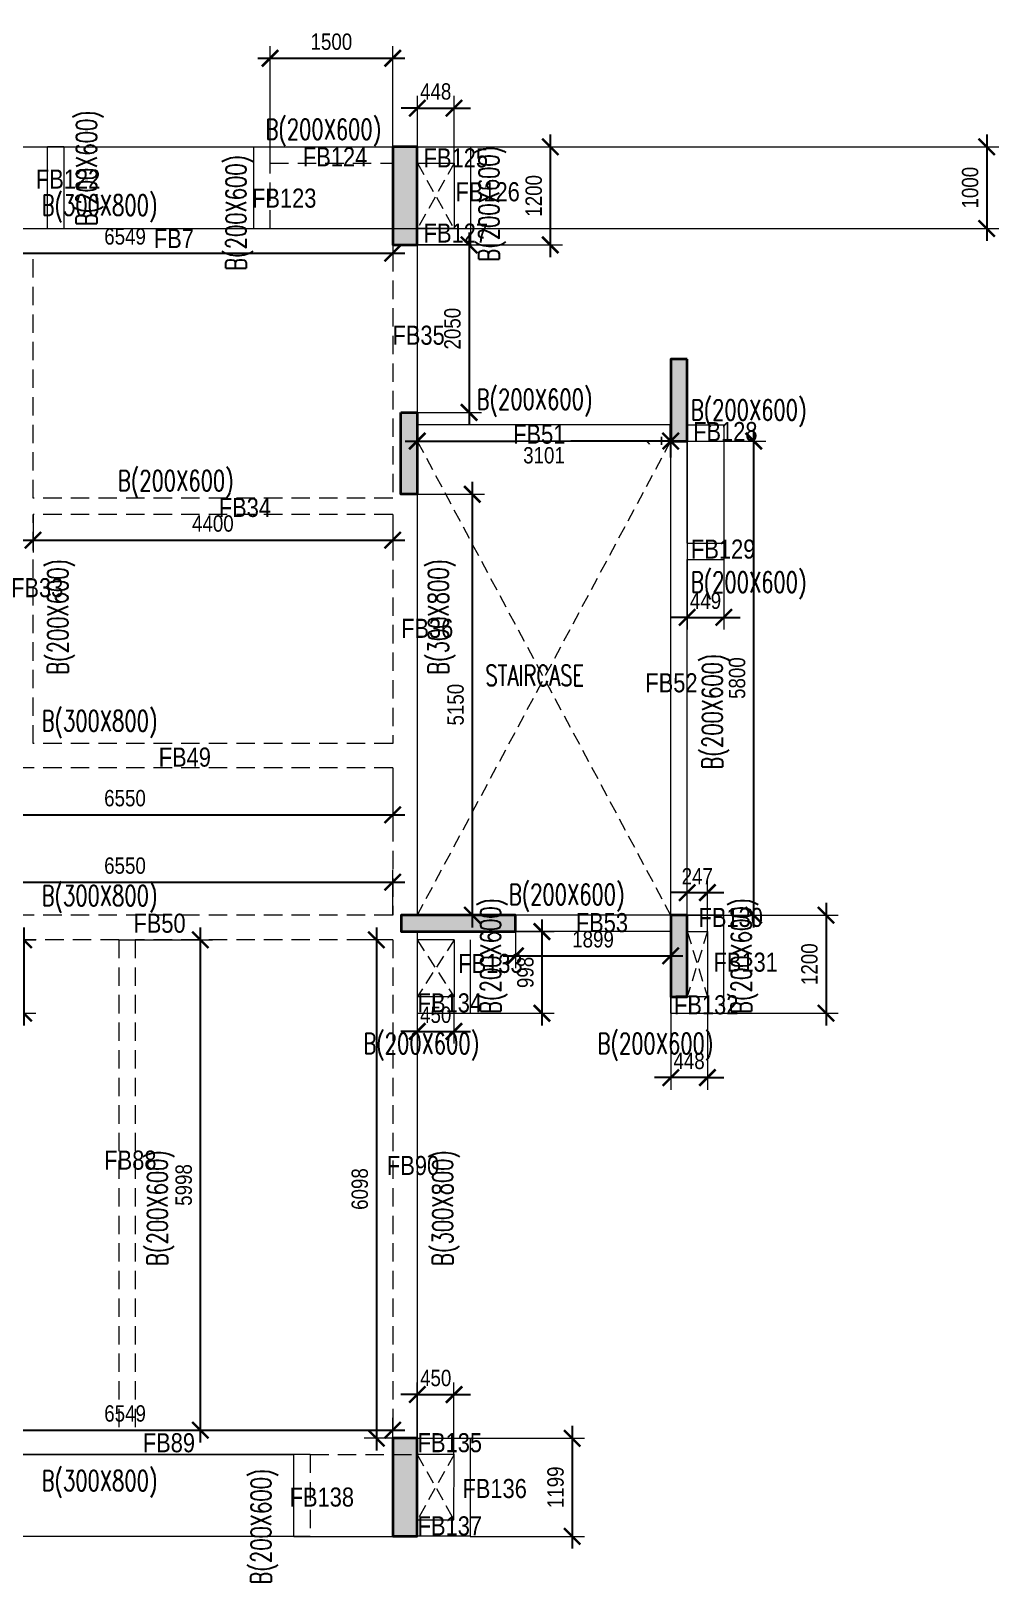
# Model space of a CAD drawing. Header units: millimetres. Extents: x -29 to 59187, y -34 to 22805.
# Drawn here: x 47345 to 59187, y 3830 to 22805 of the extents above; entities that cross this region are included whole.
import ezdxf

# ---------------------------------------------------------------- set-up
doc = ezdxf.new("R2010")
doc.units = ezdxf.units.MM
doc.linetypes.add('DASHED', pattern=[0.75, 0.5, -0.25])
doc.linetypes.add('HIDDEN', pattern=[9.525, 6.35, -3.175])
doc.layers.get('Defpoints').update_dxf_attribs({"color": 1})
for name, color, linetype, lineweight in [('S-BEAM-IDEN', 2, 'Continuous', 9), ('S-COL HATCH', 8, 'Continuous', 35), ('S-COLS', 6, 'Continuous', 35), ('S_FRAMES', 4, 'Continuous', 9), ('STR-CUTOUT', 1, 'Continuous', 13)]:
    doc.layers.add(name, color=color, linetype=linetype, lineweight=lineweight)
doc.styles.add('Dim.s & Anno.(Misc.)', font='ARIALN.TTF')
doc.styles.add('ROMANS', font='romans.shx', dxfattribs={"width": 0.75})
doc.dimstyles.new('A-GFC-100', dxfattribs={"dimscale": 100, "dimtxt": 2, "dimasz": 2, "dimexe": 1.5, "dimexo": 0, "dimgap": 1, "dimtad": 1, "dimdec": 0, "dimdsep": 46, "dimtxsty": 'Dim.s & Anno.(Misc.)', "dimblk": 'ARCHTICK', "dimcen": 0, "dimdle": 1.5, "dimclrd": 256, "dimclre": 8, "dimclrt": 6, "dimazin": 2, "dimtfac": 1, "dimtdec": 0, "dimtix": 1, "dimtmove": 2, "dimatfit": 3, "dimfxl": 1, "dimtolj": 1, "dimlwd": -1, "dimlwe": 9, "dimarcsym": 0})

# ---------------------------------------------------------------- blocks, each defined once
blk = doc.blocks.new('A$C3ea4a2f9')
at = {"layer": 'S-COL HATCH'}
h = blk.add_hatch(color=8, dxfattribs=at)
h.dxf.hatch_style = 1
h.paths.add_polyline_path([(47475, 17000), (47175, 17000), (47175, 15800), (47475, 15800)])
h = blk.add_hatch(color=8, dxfattribs=at)
h.dxf.hatch_style = 1
h.paths.add_polyline_path([(50777, 14400), (50577, 14400), (50577, 13400), (50777, 13400)])
h = blk.add_hatch(color=8, dxfattribs=at)
h.dxf.hatch_style = 1
h.paths.add_polyline_path([(47276, 12750), (47476, 12750), (47476, 13750), (47276, 13750)])
h = blk.add_hatch(color=8, dxfattribs=at)
h.dxf.hatch_style = 1
h.paths.add_polyline_path([(48677, 7400), (48677, 7600), (47277, 7600), (47277, 7400)])
h = blk.add_hatch(color=8, dxfattribs=at)
h.dxf.hatch_style = 1
h.paths.add_polyline_path([(50777, 7600), (50577, 7600), (50577, 6600), (50777, 6600)])
h = blk.add_hatch(color=8, dxfattribs=at)
h.dxf.hatch_style = 1
h.paths.add_polyline_path([(47475, 1200), (47175, 1200), (47175, 0), (47475, 0)])
at = {"layer": 'S-COLS'}
for points in [[(47475, 17000), (47175, 17000), (47175, 15800), (47475, 15800)], [(50777, 14400), (50577, 14400), (50577, 13400), (50777, 13400)], [(47276, 13750), (47476, 13750), (47476, 12750), (47276, 12750)], [(48677, 7400), (48677, 7600), (47277, 7600), (47277, 7400)], [(50777, 7600), (50577, 7600), (50577, 6600), (50777, 6600)], [(47475, 1200), (47175, 1200), (47175, 0), (47475, 0)]]:
    blk.add_lwpolyline(points, close=True, dxfattribs=at)
blk = doc.blocks.new('COLUMNS FROM LGF')
blk.add_blockref('A$C3ea4a2f9', (715961, -21291))
blk = doc.blocks.new('_ArchTick')
at = {"color": 0, "linetype": 'ByBlock', "const_width": 0.15}
blk.add_lwpolyline([(-0.5, -0.5), (0.5, 0.5)], dxfattribs=at)
blk = doc.blocks.new('*D192')
at = {"color": 8, "lineweight": 9, "transparency": 16777216}
for p, q in [((45221, 20388), (45221, 19938)), ((51770, 20388), (51770, 19938))]:
    blk.add_line(p, q, dxfattribs=at)
at = {"transparency": 16777216}
blk.add_line((45071, 20088), (51920, 20088), dxfattribs=at)
at = {"layer": 'Defpoints', "color": 0, "transparency": 16777216}
for p in [(45221, 20388), (51770, 20388), (51770, 20088)]:
    blk.add_point(p, dxfattribs=at)
at = {"transparency": 16777216, "xscale": 200, "yscale": 200, "zscale": 200, "rotation": 180}
blk.add_blockref('_ArchTick', (45221, 20088), dxfattribs=at)
at = {"transparency": 16777216, "xscale": 200, "yscale": 200, "zscale": 200}
blk.add_blockref('_ArchTick', (51770, 20088), dxfattribs=at)
at = {"color": 6, "transparency": 16777216, "insert": (48496, 20290), "char_height": 200, "attachment_point": 5, "style": 'Dim.s & Anno.(Misc.)'}
blk.add_mtext('\\A1;6549', dxfattribs=at)
blk = doc.blocks.new('*D162')
at = {"color": 8, "lineweight": 9, "transparency": 16777216}
for p, q in [((45220, 13788), (45220, 13066)), ((51770, 13788), (51770, 13066))]:
    blk.add_line(p, q, dxfattribs=at)
at = {"transparency": 16777216}
blk.add_line((45070, 13216), (51920, 13216), dxfattribs=at)
at = {"layer": 'Defpoints', "color": 0, "transparency": 16777216}
for p in [(45220, 13788), (51770, 13788), (51770, 13216)]:
    blk.add_point(p, dxfattribs=at)
at = {"transparency": 16777216, "xscale": 200, "yscale": 200, "zscale": 200, "rotation": 180}
blk.add_blockref('_ArchTick', (45220, 13216), dxfattribs=at)
at = {"transparency": 16777216, "xscale": 200, "yscale": 200, "zscale": 200}
blk.add_blockref('_ArchTick', (51770, 13216), dxfattribs=at)
at = {"color": 6, "transparency": 16777216, "insert": (48495, 13418), "char_height": 200, "attachment_point": 5, "style": 'Dim.s & Anno.(Misc.)'}
blk.add_mtext('\\A1;6550', dxfattribs=at)
blk = doc.blocks.new('*D168')
at = {"color": 8, "lineweight": 9, "transparency": 16777216}
for p, q in [((47370, 16888), (47370, 16426)), ((51770, 16888), (51770, 16426))]:
    blk.add_line(p, q, dxfattribs=at)
at = {"transparency": 16777216}
blk.add_line((47220, 16576), (51920, 16576), dxfattribs=at)
at = {"layer": 'Defpoints', "color": 0, "transparency": 16777216}
for p in [(47370, 16888), (51770, 16888), (51770, 16576)]:
    blk.add_point(p, dxfattribs=at)
at = {"transparency": 16777216, "xscale": 200, "yscale": 200, "zscale": 200, "rotation": 180}
blk.add_blockref('_ArchTick', (47370, 16576), dxfattribs=at)
at = {"transparency": 16777216, "xscale": 200, "yscale": 200, "zscale": 200}
blk.add_blockref('_ArchTick', (51770, 16576), dxfattribs=at)
at = {"color": 6, "transparency": 16777216, "insert": (49570, 16778), "char_height": 200, "attachment_point": 5, "style": 'Dim.s & Anno.(Misc.)'}
blk.add_mtext('\\A1;4400', dxfattribs=at)
blk = doc.blocks.new('*D169')
at = {"transparency": 16777216}
for p, q in [((55170, 17788), (55170, 17988)), ((55170, 17787), (55170, 17788)), ((55170, 17787), (55170, 17587))]:
    blk.add_line(p, q, dxfattribs=at)
at = {"color": 8, "lineweight": 9, "transparency": 16777216}
for p, q in [((52071, 17787), (55320, 17787)), ((55170, 17788), (55320, 17788))]:
    blk.add_line(p, q, dxfattribs=at)
at = {"layer": 'Defpoints', "color": 0, "transparency": 16777216}
for p in [(52071, 17787), (55170, 17788), (55170, 17788)]:
    blk.add_point(p, dxfattribs=at)
at = {"transparency": 16777216, "xscale": 200, "yscale": 200, "zscale": 200}
for p, rotation in [((55170, 17788), 270), ((55170, 17787), 90)]:
    blk.add_blockref('_ArchTick', p, dxfattribs=dict(at, rotation=rotation))
at = {"color": 6, "transparency": 16777216, "insert": (54970, 17788), "char_height": 200, "attachment_point": 5, "rotation": 90, "style": 'Dim.s & Anno.(Misc.)'}
blk.add_mtext('\\A1;1', dxfattribs=at)
blk = doc.blocks.new('*D142')
at = {"color": 8, "lineweight": 9, "transparency": 16777216}
for p, q in [((52071, 17787), (52071, 17938)), ((55172, 17787), (55172, 17938))]:
    blk.add_line(p, q, dxfattribs=at)
at = {"transparency": 16777216}
for p, q in [((51921, 17788), (53292, 17788)), ((55322, 17788), (53950, 17788))]:
    blk.add_line(p, q, dxfattribs=at)
at = {"layer": 'Defpoints', "color": 0, "transparency": 16777216}
for p in [(52071, 17787), (55172, 17788), (55172, 17787)]:
    blk.add_point(p, dxfattribs=at)
at = {"transparency": 16777216, "xscale": 200, "yscale": 200, "zscale": 200, "rotation": 180}
blk.add_blockref('_ArchTick', (52071, 17788), dxfattribs=at)
at = {"transparency": 16777216, "xscale": 200, "yscale": 200, "zscale": 200}
blk.add_blockref('_ArchTick', (55172, 17788), dxfattribs=at)
at = {"color": 6, "transparency": 16777216, "insert": (53621, 17613), "char_height": 200, "attachment_point": 5, "style": 'Dim.s & Anno.(Misc.)'}
blk.add_mtext('\\A1;3101', dxfattribs=at)
blk = doc.blocks.new('*D170')
at = {"transparency": 16777216}
blk.add_line((56186, 17938), (56186, 11838), dxfattribs=at)
at = {"color": 8, "lineweight": 9, "transparency": 16777216}
for p, q in [((55372, 17788), (56336, 17788)), ((55370, 11988), (56336, 11988))]:
    blk.add_line(p, q, dxfattribs=at)
at = {"layer": 'Defpoints', "color": 0, "transparency": 16777216}
for p in [(55372, 17788), (55370, 11988), (56186, 11988)]:
    blk.add_point(p, dxfattribs=at)
at = {"transparency": 16777216, "xscale": 200, "yscale": 200, "zscale": 200}
for p, rotation in [((56186, 17788), 90), ((56186, 11988), 270)]:
    blk.add_blockref('_ArchTick', p, dxfattribs=dict(at, rotation=rotation))
at = {"color": 6, "transparency": 16777216, "insert": (55984, 14888), "char_height": 200, "attachment_point": 5, "rotation": 90, "style": 'Dim.s & Anno.(Misc.)'}
blk.add_mtext('\\A1;5800', dxfattribs=at)
blk = doc.blocks.new('*D171')
at = {"color": 8, "lineweight": 9, "transparency": 16777216}
for p, q in [((53272, 11986), (53272, 11339)), ((55170, 11986), (55170, 11339))]:
    blk.add_line(p, q, dxfattribs=at)
at = {"transparency": 16777216}
blk.add_line((53122, 11489), (55320, 11489), dxfattribs=at)
at = {"layer": 'Defpoints', "color": 0, "transparency": 16777216}
for p in [(53272, 11986), (55170, 11986), (55170, 11489)]:
    blk.add_point(p, dxfattribs=at)
at = {"transparency": 16777216, "xscale": 200, "yscale": 200, "zscale": 200, "rotation": 180}
blk.add_blockref('_ArchTick', (53272, 11489), dxfattribs=at)
at = {"transparency": 16777216, "xscale": 200, "yscale": 200, "zscale": 200}
blk.add_blockref('_ArchTick', (55170, 11489), dxfattribs=at)
at = {"color": 6, "transparency": 16777216, "insert": (54221, 11691), "char_height": 200, "attachment_point": 5, "style": 'Dim.s & Anno.(Misc.)'}
blk.add_mtext('\\A1;1899', dxfattribs=at)
blk = doc.blocks.new('*D178')
at = {"transparency": 16777216}
blk.add_line((52705, 20338), (52705, 17988), dxfattribs=at)
at = {"color": 8, "lineweight": 9, "transparency": 16777216}
for p, q in [((52070, 20188), (52855, 20188)), ((52071, 18138), (52855, 18138))]:
    blk.add_line(p, q, dxfattribs=at)
at = {"layer": 'Defpoints', "color": 0, "transparency": 16777216}
for p in [(52070, 20188), (52071, 18138), (52705, 18138)]:
    blk.add_point(p, dxfattribs=at)
at = {"transparency": 16777216, "xscale": 200, "yscale": 200, "zscale": 200}
for p, rotation in [((52705, 20188), 90), ((52705, 18138), 270)]:
    blk.add_blockref('_ArchTick', p, dxfattribs=dict(at, rotation=rotation))
at = {"color": 6, "transparency": 16777216, "insert": (52502, 19163), "char_height": 200, "attachment_point": 5, "rotation": 90, "style": 'Dim.s & Anno.(Misc.)'}
blk.add_mtext('\\A1;2050', dxfattribs=at)
blk = doc.blocks.new('*D179')
at = {"transparency": 16777216}
blk.add_line((52743, 17288), (52743, 11838), dxfattribs=at)
at = {"color": 8, "lineweight": 9, "transparency": 16777216}
for p, q in [((52071, 17138), (52893, 17138)), ((52070, 11988), (52893, 11988))]:
    blk.add_line(p, q, dxfattribs=at)
at = {"layer": 'Defpoints', "color": 0, "transparency": 16777216}
for p in [(52071, 17138), (52070, 11988), (52743, 11988)]:
    blk.add_point(p, dxfattribs=at)
at = {"transparency": 16777216, "xscale": 200, "yscale": 200, "zscale": 200}
for p, rotation in [((52743, 17138), 90), ((52743, 11988), 270)]:
    blk.add_blockref('_ArchTick', p, dxfattribs=dict(at, rotation=rotation))
at = {"color": 6, "transparency": 16777216, "insert": (52540, 14563), "char_height": 200, "attachment_point": 5, "rotation": 90, "style": 'Dim.s & Anno.(Misc.)'}
blk.add_mtext('\\A1;5150', dxfattribs=at)
blk = doc.blocks.new('*D146')
at = {"color": 8, "lineweight": 9, "transparency": 16777216}
for p, q in [((45220, 11986), (45220, 12541)), ((51770, 11986), (51770, 12541))]:
    blk.add_line(p, q, dxfattribs=at)
at = {"transparency": 16777216}
blk.add_line((45070, 12391), (51920, 12391), dxfattribs=at)
at = {"layer": 'Defpoints', "color": 0, "transparency": 16777216}
for p in [(51770, 12391), (45220, 11986), (51770, 11986)]:
    blk.add_point(p, dxfattribs=at)
at = {"transparency": 16777216, "xscale": 200, "yscale": 200, "zscale": 200, "rotation": 180}
blk.add_blockref('_ArchTick', (45220, 12391), dxfattribs=at)
at = {"transparency": 16777216, "xscale": 200, "yscale": 200, "zscale": 200}
blk.add_blockref('_ArchTick', (51770, 12391), dxfattribs=at)
at = {"color": 6, "transparency": 16777216, "insert": (48495, 12593), "char_height": 200, "attachment_point": 5, "style": 'Dim.s & Anno.(Misc.)'}
blk.add_mtext('\\A1;6550', dxfattribs=at)
blk = doc.blocks.new('*D265')
at = {"color": 8, "lineweight": 9, "transparency": 16777216}
for p, q in [((45221, 5388), (45221, 5838)), ((51770, 5388), (51770, 5838))]:
    blk.add_line(p, q, dxfattribs=at)
at = {"transparency": 16777216}
blk.add_line((45071, 5688), (51920, 5688), dxfattribs=at)
at = {"layer": 'Defpoints', "color": 0, "transparency": 16777216}
for p in [(51770, 5688), (45221, 5388), (51770, 5388)]:
    blk.add_point(p, dxfattribs=at)
at = {"transparency": 16777216, "xscale": 200, "yscale": 200, "zscale": 200, "rotation": 180}
blk.add_blockref('_ArchTick', (45221, 5688), dxfattribs=at)
at = {"transparency": 16777216, "xscale": 200, "yscale": 200, "zscale": 200}
blk.add_blockref('_ArchTick', (51770, 5688), dxfattribs=at)
at = {"color": 6, "transparency": 16777216, "insert": (48496, 5890), "char_height": 200, "attachment_point": 5, "style": 'Dim.s & Anno.(Misc.)'}
blk.add_mtext('\\A1;6549', dxfattribs=at)
blk = doc.blocks.new('*D270')
at = {"transparency": 16777216}
blk.add_line((47256, 11836), (47256, 10638), dxfattribs=at)
at = {"color": 8, "lineweight": 9, "transparency": 16777216}
for p, q in [((46421, 11686), (47406, 11686)), ((46421, 10788), (47406, 10788))]:
    blk.add_line(p, q, dxfattribs=at)
at = {"layer": 'Defpoints', "color": 0, "transparency": 16777216}
for p in [(46421, 11686), (46421, 10788), (47256, 10788)]:
    blk.add_point(p, dxfattribs=at)
at = {"transparency": 16777216, "xscale": 200, "yscale": 200, "zscale": 200}
for p, rotation in [((47256, 11686), 90), ((47256, 10788), 270)]:
    blk.add_blockref('_ArchTick', p, dxfattribs=dict(at, rotation=rotation))
at = {"color": 6, "transparency": 16777216, "insert": (47054, 11237), "char_height": 200, "attachment_point": 5, "rotation": 90, "style": 'Dim.s & Anno.(Misc.)'}
blk.add_mtext('\\A1;898', dxfattribs=at)
blk = doc.blocks.new('*D271')
at = {"transparency": 16777216}
blk.add_line((49416, 11836), (49416, 5538), dxfattribs=at)
at = {"color": 8, "lineweight": 9, "transparency": 16777216}
for p, q in [((48420, 11686), (49566, 11686)), ((48420, 5688), (49566, 5688))]:
    blk.add_line(p, q, dxfattribs=at)
at = {"layer": 'Defpoints', "color": 0, "transparency": 16777216}
for p in [(48420, 11686), (48420, 5688), (49416, 5688)]:
    blk.add_point(p, dxfattribs=at)
at = {"transparency": 16777216, "xscale": 200, "yscale": 200, "zscale": 200}
for p, rotation in [((49416, 11686), 90), ((49416, 5688), 270)]:
    blk.add_blockref('_ArchTick', p, dxfattribs=dict(at, rotation=rotation))
at = {"color": 6, "transparency": 16777216, "insert": (49214, 8687), "char_height": 200, "attachment_point": 5, "rotation": 90, "style": 'Dim.s & Anno.(Misc.)'}
blk.add_mtext('\\A1;5998', dxfattribs=at)
blk = doc.blocks.new('*D272')
at = {"transparency": 16777216}
blk.add_line((51570, 11836), (51570, 5438), dxfattribs=at)
at = {"color": 8, "lineweight": 9, "transparency": 16777216}
for p, q in [((51770, 11686), (51420, 11686)), ((51770, 5588), (51420, 5588))]:
    blk.add_line(p, q, dxfattribs=at)
at = {"layer": 'Defpoints', "color": 0, "transparency": 16777216}
for p in [(51770, 11686), (51570, 5588), (51770, 5588)]:
    blk.add_point(p, dxfattribs=at)
at = {"transparency": 16777216, "xscale": 200, "yscale": 200, "zscale": 200}
for p, rotation in [((51570, 11686), 90), ((51570, 5588), 270)]:
    blk.add_blockref('_ArchTick', p, dxfattribs=dict(at, rotation=rotation))
at = {"color": 6, "transparency": 16777216, "insert": (51368, 8637), "char_height": 200, "attachment_point": 5, "rotation": 90, "style": 'Dim.s & Anno.(Misc.)'}
blk.add_mtext('\\A1;6098', dxfattribs=at)
blk = doc.blocks.new('*D276')
at = {"transparency": 16777216}
blk.add_line((59037, 21538), (59037, 20238), dxfattribs=at)
at = {"color": 8, "lineweight": 9, "transparency": 16777216}
for p, q in [((6595, 21388), (59187, 21388)), ((6596, 20388), (59187, 20388))]:
    blk.add_line(p, q, dxfattribs=at)
at = {"layer": 'Defpoints', "color": 0, "transparency": 16777216}
for p in [(6595, 21388), (6596, 20388), (59037, 20388)]:
    blk.add_point(p, dxfattribs=at)
at = {"transparency": 16777216, "xscale": 200, "yscale": 200, "zscale": 200}
for p, rotation in [((59037, 21388), 90), ((59037, 20388), 270)]:
    blk.add_blockref('_ArchTick', p, dxfattribs=dict(at, rotation=rotation))
at = {"color": 6, "transparency": 16777216, "insert": (58835, 20888), "char_height": 200, "attachment_point": 5, "rotation": 90, "style": 'Dim.s & Anno.(Misc.)'}
blk.add_mtext('\\A1;1000', dxfattribs=at)
blk = doc.blocks.new('*D208')
at = {"color": 8, "lineweight": 9, "transparency": 16777216}
for p, q in [((50270, 21189), (50270, 22621)), ((51770, 21189), (51770, 22621))]:
    blk.add_line(p, q, dxfattribs=at)
at = {"transparency": 16777216}
blk.add_line((50120, 22471), (51920, 22471), dxfattribs=at)
at = {"layer": 'Defpoints', "color": 0, "transparency": 16777216}
for p in [(51770, 22471), (50270, 21189), (51770, 21189)]:
    blk.add_point(p, dxfattribs=at)
at = {"transparency": 16777216, "xscale": 200, "yscale": 200, "zscale": 200, "rotation": 180}
blk.add_blockref('_ArchTick', (50270, 22471), dxfattribs=at)
at = {"transparency": 16777216, "xscale": 200, "yscale": 200, "zscale": 200}
blk.add_blockref('_ArchTick', (51770, 22471), dxfattribs=at)
at = {"color": 6, "transparency": 16777216, "insert": (51020, 22673), "char_height": 200, "attachment_point": 5, "style": 'Dim.s & Anno.(Misc.)'}
blk.add_mtext('\\A1;1500', dxfattribs=at)
blk = doc.blocks.new('*D209')
at = {"color": 8, "lineweight": 9, "transparency": 16777216}
for p, q in [((52072, 21188), (52072, 22011)), ((52521, 21188), (52521, 22011))]:
    blk.add_line(p, q, dxfattribs=at)
at = {"transparency": 16777216}
for p, q in [((52072, 21861), (51872, 21861)), ((52072, 21861), (52521, 21861)), ((52521, 21861), (52721, 21861))]:
    blk.add_line(p, q, dxfattribs=at)
at = {"layer": 'Defpoints', "color": 0, "transparency": 16777216}
for p in [(52521, 21861), (52072, 21188), (52521, 21188)]:
    blk.add_point(p, dxfattribs=at)
at = {"transparency": 16777216, "xscale": 200, "yscale": 200, "zscale": 200}
blk.add_blockref('_ArchTick', (52072, 21861), dxfattribs=at)
at = {"transparency": 16777216, "xscale": 200, "yscale": 200, "zscale": 200, "rotation": 180}
blk.add_blockref('_ArchTick', (52521, 21861), dxfattribs=at)
at = {"color": 6, "transparency": 16777216, "insert": (52296, 22064), "char_height": 200, "attachment_point": 5, "style": 'Dim.s & Anno.(Misc.)'}
blk.add_mtext('\\A1;448', dxfattribs=at)
blk = doc.blocks.new('*D210')
at = {"transparency": 16777216}
blk.add_line((53698, 21538), (53698, 20038), dxfattribs=at)
at = {"color": 8, "lineweight": 9, "transparency": 16777216}
for p, q in [((52721, 21388), (53848, 21388)), ((52721, 20188), (53848, 20188))]:
    blk.add_line(p, q, dxfattribs=at)
at = {"layer": 'Defpoints', "color": 0, "transparency": 16777216}
for p in [(52721, 21388), (52721, 20188), (53698, 20188)]:
    blk.add_point(p, dxfattribs=at)
at = {"transparency": 16777216, "xscale": 200, "yscale": 200, "zscale": 200}
for p, rotation in [((53698, 21388), 90), ((53698, 20188), 270)]:
    blk.add_blockref('_ArchTick', p, dxfattribs=dict(at, rotation=rotation))
at = {"color": 6, "transparency": 16777216, "insert": (53496, 20788), "char_height": 200, "attachment_point": 5, "rotation": 90, "style": 'Dim.s & Anno.(Misc.)'}
blk.add_mtext('\\A1;1200', dxfattribs=at)
blk = doc.blocks.new('*D211')
at = {"color": 8, "lineweight": 9, "transparency": 16777216}
for p, q in [((55372, 17788), (55372, 15481)), ((55821, 17788), (55821, 15481))]:
    blk.add_line(p, q, dxfattribs=at)
at = {"transparency": 16777216}
for p, q in [((55372, 15631), (55172, 15631)), ((55372, 15631), (55821, 15631)), ((55821, 15631), (56021, 15631))]:
    blk.add_line(p, q, dxfattribs=at)
at = {"layer": 'Defpoints', "color": 0, "transparency": 16777216}
for p in [(55372, 17788), (55821, 17788), (55821, 15631)]:
    blk.add_point(p, dxfattribs=at)
at = {"transparency": 16777216, "xscale": 200, "yscale": 200, "zscale": 200}
blk.add_blockref('_ArchTick', (55372, 15631), dxfattribs=at)
at = {"transparency": 16777216, "xscale": 200, "yscale": 200, "zscale": 200, "rotation": 180}
blk.add_blockref('_ArchTick', (55821, 15631), dxfattribs=at)
at = {"color": 6, "transparency": 16777216, "insert": (55597, 15833), "char_height": 200, "attachment_point": 5, "style": 'Dim.s & Anno.(Misc.)'}
blk.add_mtext('\\A1;449', dxfattribs=at)
blk = doc.blocks.new('*D212')
at = {"color": 8, "lineweight": 9, "transparency": 16777216}
for p, q in [((55373, 11788), (55373, 12413)), ((55620, 11788), (55620, 12413))]:
    blk.add_line(p, q, dxfattribs=at)
at = {"transparency": 16777216}
for p, q in [((55373, 12263), (55173, 12263)), ((55373, 12263), (55620, 12263)), ((55620, 12263), (55820, 12263))]:
    blk.add_line(p, q, dxfattribs=at)
at = {"layer": 'Defpoints', "color": 0, "transparency": 16777216}
for p in [(55620, 12263), (55373, 11788), (55620, 11788)]:
    blk.add_point(p, dxfattribs=at)
at = {"transparency": 16777216, "xscale": 200, "yscale": 200, "zscale": 200}
blk.add_blockref('_ArchTick', (55373, 12263), dxfattribs=at)
at = {"transparency": 16777216, "xscale": 200, "yscale": 200, "zscale": 200, "rotation": 180}
blk.add_blockref('_ArchTick', (55620, 12263), dxfattribs=at)
at = {"color": 6, "transparency": 16777216, "insert": (55496, 12463), "char_height": 200, "attachment_point": 5, "style": 'Dim.s & Anno.(Misc.)'}
blk.add_mtext('\\A1;247', dxfattribs=at)
blk = doc.blocks.new('*D213')
at = {"color": 8, "lineweight": 9, "transparency": 16777216}
for p, q in [((55172, 10988), (55172, 9850)), ((55620, 10988), (55620, 9850))]:
    blk.add_line(p, q, dxfattribs=at)
at = {"transparency": 16777216}
for p, q in [((55172, 10000), (54972, 10000)), ((55620, 10000), (55172, 10000)), ((55620, 10000), (55820, 10000))]:
    blk.add_line(p, q, dxfattribs=at)
at = {"layer": 'Defpoints', "color": 0, "transparency": 16777216}
for p in [(55172, 10988), (55620, 10988), (55172, 10000)]:
    blk.add_point(p, dxfattribs=at)
at = {"transparency": 16777216, "xscale": 200, "yscale": 200, "zscale": 200}
blk.add_blockref('_ArchTick', (55172, 10000), dxfattribs=at)
at = {"transparency": 16777216, "xscale": 200, "yscale": 200, "zscale": 200, "rotation": 180}
blk.add_blockref('_ArchTick', (55620, 10000), dxfattribs=at)
at = {"color": 6, "transparency": 16777216, "insert": (55396, 10203), "char_height": 200, "attachment_point": 5, "style": 'Dim.s & Anno.(Misc.)'}
blk.add_mtext('\\A1;448', dxfattribs=at)
blk = doc.blocks.new('*D214')
at = {"color": 8, "lineweight": 9, "transparency": 16777216}
for p, q in [((55820, 11988), (57221, 11988)), ((55820, 10788), (57221, 10788))]:
    blk.add_line(p, q, dxfattribs=at)
at = {"transparency": 16777216}
blk.add_line((57071, 12138), (57071, 10638), dxfattribs=at)
at = {"layer": 'Defpoints', "color": 0, "transparency": 16777216}
for p in [(55820, 11988), (55820, 10788), (57071, 10788)]:
    blk.add_point(p, dxfattribs=at)
at = {"transparency": 16777216, "xscale": 200, "yscale": 200, "zscale": 200}
for p, rotation in [((57071, 11988), 90), ((57071, 10788), 270)]:
    blk.add_blockref('_ArchTick', p, dxfattribs=dict(at, rotation=rotation))
at = {"color": 6, "transparency": 16777216, "insert": (56869, 11388), "char_height": 200, "attachment_point": 5, "rotation": 90, "style": 'Dim.s & Anno.(Misc.)'}
blk.add_mtext('\\A1;1200', dxfattribs=at)
blk = doc.blocks.new('*D215')
at = {"color": 8, "lineweight": 9, "transparency": 16777216}
for p, q in [((52721, 11786), (53746, 11786)), ((52721, 10788), (53746, 10788))]:
    blk.add_line(p, q, dxfattribs=at)
at = {"transparency": 16777216}
blk.add_line((53596, 11936), (53596, 10638), dxfattribs=at)
at = {"layer": 'Defpoints', "color": 0, "transparency": 16777216}
for p in [(52721, 11786), (52721, 10788), (53596, 10788)]:
    blk.add_point(p, dxfattribs=at)
at = {"transparency": 16777216, "xscale": 200, "yscale": 200, "zscale": 200}
for p, rotation in [((53596, 11786), 90), ((53596, 10788), 270)]:
    blk.add_blockref('_ArchTick', p, dxfattribs=dict(at, rotation=rotation))
at = {"color": 6, "transparency": 16777216, "insert": (53394, 11287), "char_height": 200, "attachment_point": 5, "rotation": 90, "style": 'Dim.s & Anno.(Misc.)'}
blk.add_mtext('\\A1;998', dxfattribs=at)
blk = doc.blocks.new('*D216')
at = {"color": 8, "lineweight": 9, "transparency": 16777216}
for p, q in [((52071, 10988), (52071, 10416)), ((52520, 10988), (52520, 10416))]:
    blk.add_line(p, q, dxfattribs=at)
at = {"transparency": 16777216}
for p, q in [((52071, 10566), (51871, 10566)), ((52071, 10566), (52520, 10566)), ((52520, 10566), (52720, 10566))]:
    blk.add_line(p, q, dxfattribs=at)
at = {"layer": 'Defpoints', "color": 0, "transparency": 16777216}
for p in [(52071, 10988), (52520, 10988), (52520, 10566)]:
    blk.add_point(p, dxfattribs=at)
at = {"transparency": 16777216, "xscale": 200, "yscale": 200, "zscale": 200}
blk.add_blockref('_ArchTick', (52071, 10566), dxfattribs=at)
at = {"transparency": 16777216, "xscale": 200, "yscale": 200, "zscale": 200, "rotation": 180}
blk.add_blockref('_ArchTick', (52520, 10566), dxfattribs=at)
at = {"color": 6, "transparency": 16777216, "insert": (52296, 10768), "char_height": 200, "attachment_point": 5, "style": 'Dim.s & Anno.(Misc.)'}
blk.add_mtext('\\A1;450', dxfattribs=at)
blk = doc.blocks.new('*D217')
at = {"color": 8, "lineweight": 9, "transparency": 16777216}
for p, q in [((52071, 5388), (52071, 6272)), ((52520, 5388), (52520, 6272))]:
    blk.add_line(p, q, dxfattribs=at)
at = {"transparency": 16777216}
for p, q in [((52071, 6122), (51871, 6122)), ((52071, 6122), (52520, 6122)), ((52520, 6122), (52720, 6122))]:
    blk.add_line(p, q, dxfattribs=at)
at = {"layer": 'Defpoints', "color": 0, "transparency": 16777216}
for p in [(52520, 6122), (52071, 5388), (52520, 5388)]:
    blk.add_point(p, dxfattribs=at)
at = {"transparency": 16777216, "xscale": 200, "yscale": 200, "zscale": 200}
blk.add_blockref('_ArchTick', (52071, 6122), dxfattribs=at)
at = {"transparency": 16777216, "xscale": 200, "yscale": 200, "zscale": 200, "rotation": 180}
blk.add_blockref('_ArchTick', (52520, 6122), dxfattribs=at)
at = {"color": 6, "transparency": 16777216, "insert": (52296, 6324), "char_height": 200, "attachment_point": 5, "style": 'Dim.s & Anno.(Misc.)'}
blk.add_mtext('\\A1;450', dxfattribs=at)
blk = doc.blocks.new('*D218')
at = {"transparency": 16777216}
blk.add_line((53965, 5738), (53965, 4238), dxfattribs=at)
at = {"color": 8, "lineweight": 9, "transparency": 16777216}
for p, q in [((52720, 5588), (54115, 5588)), ((52719, 4388), (54115, 4388))]:
    blk.add_line(p, q, dxfattribs=at)
at = {"layer": 'Defpoints', "color": 0, "transparency": 16777216}
for p in [(52720, 5588), (52719, 4388), (53965, 4388)]:
    blk.add_point(p, dxfattribs=at)
at = {"transparency": 16777216, "xscale": 200, "yscale": 200, "zscale": 200}
for p, rotation in [((53965, 5588), 90), ((53965, 4388), 270)]:
    blk.add_blockref('_ArchTick', p, dxfattribs=dict(at, rotation=rotation))
at = {"color": 6, "transparency": 16777216, "insert": (53763, 4988), "char_height": 200, "attachment_point": 5, "rotation": 90, "style": 'Dim.s & Anno.(Misc.)'}
blk.add_mtext('\\A1;1199', dxfattribs=at)
blk = doc.blocks.new('*D219')
at = {"transparency": 16777216}
blk.add_line((28521, 5538), (28521, 4238), dxfattribs=at)
at = {"color": 8, "lineweight": 9, "transparency": 16777216}
for p, q in [((50762, 5388), (28371, 5388)), ((50562, 4388), (28371, 4388))]:
    blk.add_line(p, q, dxfattribs=at)
at = {"layer": 'Defpoints', "color": 0, "transparency": 16777216}
for p in [(50762, 5388), (28521, 4388), (50562, 4388)]:
    blk.add_point(p, dxfattribs=at)
at = {"transparency": 16777216, "xscale": 200, "yscale": 200, "zscale": 200}
for p, rotation in [((28521, 5388), 90), ((28521, 4388), 270)]:
    blk.add_blockref('_ArchTick', p, dxfattribs=dict(at, rotation=rotation))
at = {"color": 6, "transparency": 16777216, "insert": (28319, 4888), "char_height": 200, "attachment_point": 5, "rotation": 90, "style": 'Dim.s & Anno.(Misc.)'}
blk.add_mtext('\\A1;1000', dxfattribs=at)

msp = doc.modelspace()

# ---------------------------------------------------------------- linework, layer by layer
at = {"layer": 'S_FRAMES'}
for p, q in [((50069.9, 20387.4), (50069.9, 21388.7)), ((50070.3, 21389.4), (52070.3, 21389.5)), ((52070.3, 21389.5), (52070.3, 21389.5)), ((52070.3, 21389.5), (52070.3, 17988.3)), ((46370.3, 20388.2), (47546.4, 20388.3)), ((47746.4, 20388.3), (50069.9, 20388.4)), ((55170.3, 17988.3), (52070.3, 17988.3)), ((55370.3, 17988.3), (55821, 17988.3)), ((55821, 17988.3), (55821.4, 17788.3)), ((55370.3, 16538.4), (55821, 16538.4)), ((55821, 16538.4), (55821.4, 16338.4)), ((52070.4, 5588.3), (52720.4, 5587.6)), ((52719.1, 5588.3), (52719.1, 4388.4)), ((50562.4, 4388), (50562.4, 5388.3)), ((52070.3, 4737.2), (52070.3, 4737.3)), ((50562.4, 4388), (51770.4, 4388)), ((52719.1, 4388.4), (51770.4, 4388.4))]:
    msp.add_line(p, q, dxfattribs=at)
at = {"layer": 'S_FRAMES', "linetype": 'DASHED', "ltscale": 450}
for p, q in [((51770.3, 21189.5), (51770.3, 20388.2)), ((50270.3, 20388.2), (51770.3, 20388.2)), ((47370.4, 20088.2), (51770.3, 20088.2)), ((47370.4, 17088.3), (47370.4, 20088.2)), ((51770.3, 20088.2), (51770.3, 17088.3)), ((51770.3, 17088.3), (47370.4, 17088.3)), ((47370.4, 14088.3), (47370.4, 16889.3)), ((51770.3, 16888.3), (47370.4, 16888.3)), ((51770.3, 16888.3), (51770.3, 14088.3)), ((51770.3, 14088.3), (47370.4, 14088.3)), ((51770.3, 13788.3), (45220.3, 13788.3)), ((51770.3, 13788.3), (51770.3, 11986.2)), ((51770.3, 11986.2), (45220.3, 11986.2)), ((48420.3, 11686.2), (46421.3, 11686.2)), ((48420.3, 11686.2), (48420.3, 5688.3)), ((51770.3, 11686.2), (48620.3, 11686.2)), ((48620.3, 11686.2), (48620.3, 5688.3)), ((51770.3, 11686.2), (51770.3, 5688.3)), ((45220.3, 5688.3), (48420.3, 5688.3)), ((48620.3, 5688.3), (51770.3, 5688.3)), ((50762.4, 5388.3), (50762.4, 4388)), ((50762.4, 4388), (50562.4, 4388))]:
    msp.add_line(p, q, dxfattribs=at)
at = {"layer": 'S_FRAMES', "linetype": 'Continuous', "ltscale": 450}
for p, q in [((55370.3, 18788.3), (55170.3, 18788.3)), ((55170.3, 18788.1), (55170.3, 17988.3)), ((55370.3, 18788.3), (55370.3, 17988.3)), ((52070.3, 17788.3), (52070.3, 11988.3)), ((55170.3, 17788.3), (52070.3, 17788.3)), ((55170.3, 17788.3), (55170.3, 11986.2)), ((55370.3, 17788.3), (55370.3, 16538.4)), ((55370.3, 17788.3), (55821.4, 17788.3)), ((55370.3, 16338.4), (55370.3, 10988.3)), ((55370.3, 16338.4), (55821.4, 16338.4)), ((55170.3, 11986.3), (52070.3, 11986.3)), ((52070.3, 11786.2), (52070.3, 10988.3)), ((55170.3, 11786.2), (52720.6, 11786.2)), ((55170.3, 11786.2), (55170.3, 10988.3)), ((52520.3, 11686.2), (52070.3, 11686.2)), ((55370.3, 10988.3), (55170.3, 10988.3)), ((52070.3, 10788.4), (52070.3, 5388.3))]:
    msp.add_line(p, q, dxfattribs=at)
for points in [[(47546.4, 20388.2), (47546.4, 21390.2), (47746.4, 21390.2), (47746.4, 20388.2)], [(55170.3, 10986.1), (55170.3, 10788.4), (55820.1, 10788.3), (55820.1, 11988.3), (55370.4, 11988.3)], [(55369.2, 11788.4), (55620.1, 11788.4), (55620.1, 10988.4), (55370.4, 10988.4)], [(52520.3, 11686.2), (52520.3, 10988.3), (52070.3, 10988.3)], [(52070.3, 10788.4), (52720.6, 10788.4), (52720.6, 11686.2)], [(52070.4, 4588.4), (52519.9, 4588.4), (52520.8, 5388.3), (52070.4, 5388.3), (52070.4, 4588.4)]]:
    msp.add_lwpolyline(points, dxfattribs=at)
at = {"layer": 'S_FRAMES'}
for points in [[(52071, 21388.4), (52720.6, 21388), (52720.6, 20188.2), (52070.4, 20188.2)], [(52072.1, 21188.1), (52520.6, 21188.1), (52520.6, 20388.1), (52070.6, 20388.1)], [(46432.4, 5388.3), (50562.4, 5388.3)]]:
    msp.add_lwpolyline(points, dxfattribs=at)
at = {"layer": 'S_FRAMES', "linetype": 'DASHED', "ltscale": 450}
for points in [[(50270.3, 20388.2), (50270.3, 21189.5), (51770.3, 21189.5)], [(50762.4, 5388.3), (52070.3, 5388.3)]]:
    msp.add_lwpolyline(points, dxfattribs=at)
at = {"layer": 'STR-CUTOUT', "color": 1, "linetype": 'HIDDEN', "ltscale": 25}
for p, q in [((52072.1, 21188.1), (52520.7, 20388.1)), ((52520.7, 21188.1), (52073.3, 20387.9)), ((52070.4, 17788.3), (55170.4, 11988.3)), ((55170.4, 17788.3), (52070.4, 11988.3)), ((55372.7, 11788.3), (55620.2, 10988.3)), ((55620.2, 11788.3), (55373.9, 10988.2)), ((52070.4, 11686.2), (52520.4, 10988.3)), ((52520.4, 11686.2), (52070.7, 10988.4)), ((52070.9, 5388.3), (52519.7, 4588.4)), ((52520.4, 5388.3), (52071.6, 4588.4))]:
    msp.add_line(p, q, dxfattribs=at)

# ---------------------------------------------------------------- block references
at = {"layer": 'S-BEAM-IDEN'}
msp.add_blockref('COLUMNS FROM LGF', (-711365.9, 25679.5), dxfattribs=at)

# ---------------------------------------------------------------- texts
at = {"style": 'Dim.s & Anno.(Misc.)'}
for s, p in [('FB124', (50671.2, 21148.6)), ('FB125', (52148.7, 21135.7)), ('FB122', (47405, 20876.7)), ('FB123', (50049, 20643.6)), ('FB126', (52537.5, 20721.3)), ('FB7', (48847.8, 20148.9)), ('FB127', (52148.7, 20216.2)), ('FB35', (51767.3, 18966.5)), ('FB51', (53243.3, 17755.7)), ('FB128', (55445.3, 17787.7)), ('FB34', (49642.1, 16859.3)), ('FB129', (55419.2, 16350.2)), ('FB33', (47100.9, 15877.7)), ('FB36', (51872.1, 15380.3)), ('FB52', (54860.7, 14713.8)), ('FB49', (48907.3, 13804.8)), ('FB50', (48597.9, 11772.3)), ('FB53', (54009.6, 11779.7)), ('FB130', (55511.7, 11843.7)), ('FB133', (52571.4, 11280.9)), ('FB131', (55694.5, 11295.9)), ('FB134', (52075.4, 10798.3)), ('FB132', (55211.5, 10774.2)), ('FB88', (48241.4, 8874.1)), ('FB90', (51699.6, 8808.6)), ('FB89', (48712.6, 5416.5)), ('FB135', (52075.3, 5417.2)), ('FB138', (50509, 4752)), ('FB136', (52623.6, 4856.4)), ('FB137', (52075.3, 4399.9))]:
    msp.add_text(s, height=233.43, dxfattribs=at).set_placement(p)
at = {"layer": 'S-BEAM-IDEN', "color": 1, "style": 'ROMANS', "width": 0.7}
for p in [(48149.4, 20417.9), (49978.1, 19871.8), (53072, 19983.6), (47798.3, 14929), (55804.7, 13770.4), (53092.3, 10781.3), (56158.8, 10781.3), (49015.1, 7697.3), (50284.1, 3799.7)]:
    msp.add_text('B(200X600)', height=250, rotation=90, dxfattribs=at).set_placement(p)
for p in [(50212.5, 21477.8), (52796.1, 18173.6), (55416, 18043.4), (48407.6, 17178.5), (55416, 15936.7), (53189.9, 12115.9), (51410.3, 10292.1), (54275.6, 10292.1)]:
    msp.add_text('B(200X600)', height=250, dxfattribs=at).set_placement(p)
at = {"layer": 'S-BEAM-IDEN', "color": 3, "style": 'ROMANS', "width": 0.7}
for s, p in [('B(300X800)', (47474.4, 20548.9)), ('STAIRCASE', (52904.5, 14795.5)), ('STAIRCASE', (52904.5, 14794.4)), ('B(300X800)', (47474.4, 14240.6)), ('B(300X800)', (47474.4, 12101.7)), ('B(300X800)', (47474.4, 4944.8))]:
    msp.add_text(s, height=250, dxfattribs=at).set_placement(p)
for p in [(52453.9, 14929), (52505.3, 7697.3)]:
    msp.add_text('B(300X800)', height=250, rotation=90, dxfattribs=at).set_placement(p)

# ---------------------------------------------------------------- dimensions: what is measured, and where the dimension line sits
for base, p1, p2, picture, middle in [((51770.3, 22471.2), (50270.3, 21189.5), (51770.3, 21189.5), '*D208', (51020.3, 22673.3)), ((52520.572, 21861.4187), (52072.1489, 21188.1052), (52520.572, 21187.9513), '*D209', (52296.3605, 22063.5333)), ((51770.3, 20088.2), (45221.5, 20388.2), (51770.3, 20388.2), '*D192', (48495.9, 20290.3)), ((55821.3851, 15630.7932), (55371.8878, 17788.3193), (55821.3851, 17788.2572), '*D211', (55596.6365, 15832.9078)), ((51770.3, 16575.6), (47370.4, 16888.3), (51770.3, 16888.3), '*D168', (49570.3, 16777.7)), ((51770.3, 13215.6), (45220.3, 13788.3), (51770.3, 13788.3), '*D162', (48495.3, 13417.7)), ((51770.3, 12391.2), (45220.3, 11986.2), (51770.3, 11986.2), '*D146', (48495.3, 12593.4)), ((55620.1, 12263), (55372.7, 11788.3), (55620.1, 11788.1), '*D212', (55496.4, 12463.4)), ((55170.3, 11488.6), (53271.6, 11986.3), (55170.3, 11986.3), '*D171', (54221, 11690.8)), ((52520.3, 10566.3), (52070.7, 10988.4), (52520.3, 10988.3), '*D216', (52295.5, 10768.4)), ((55171.9, 10000.5), (55620.2, 10988.3), (55171.9, 10988.3), '*D213', (55396, 10202.6)), ((52520.4417, 6121.5709), (52070.8849, 5388.2503), (52520.4417, 5388.2503), '*D217', (52295.6633, 6323.6855)), ((51770.4, 5688.3), (45221.2, 5388.3), (51770.4, 5388.3), '*D265', (48495.8, 5890.5))]:
    dim = msp.add_linear_dim(base=base, p1=p1, p2=p2, dimstyle='A-GFC-100')
    dim.commit()
    dim.dimension.update_dxf_attribs({"geometry": picture, "text_midpoint": middle})
for base, p1, p2, picture, middle in [((59037.2, 20388.2), (6595.4, 21388.4), (6596.4, 20388.2), '*D276', (58835.1, 20888.3)), ((53697.9, 20188.2), (52720.6, 21388), (52720.6, 20188.2), '*D210', (53495.8, 20788.1)), ((52704.5, 18138.3), (52070.4, 20188.2), (52071.1, 18138.3), '*D178', (52502.4, 19163.2)), ((55170.4, 17788.3), (52071.1, 17786.9), (55170.3, 17788.3), '*D169', (54970, 17787.6)), ((56185.7, 11988.3), (55371.9, 17788.3), (55370.4, 11988.3), '*D170', (55983.6, 14888.3)), ((52742.6, 11988.3), (52071.1, 17138.3), (52070.3, 11988.3), '*D179', (52540.4, 14563.3)), ((57070.8, 10788.3), (55820.1, 11988.3), (55820.1, 10788.3), '*D214', (56868.6, 11388.3)), ((47256, 10788.3), (46421.3, 11686.2), (46421.3, 10788.3), '*D270', (47053.9, 11237.2)), ((49416.2, 5688.3), (48420.3, 11686.2), (48420.3, 5688.3), '*D271', (49214.1, 8687.3)), ((51569.9, 5588.3), (51770.3, 11686.2), (51770.3, 5588.3), '*D272', (51367.8, 8637.3)), ((53596.5, 10788.4), (52720.6, 11786.2), (52720.6, 10788.4), '*D215', (53394.3, 11287.3)), ((53965.2, 4388.4), (52720.4, 5587.6), (52719.1, 4388.4), '*D218', (53763.1, 4988)), ((28521.4, 4388), (50762.4, 5388.3), (50562.4, 4388), '*D219', (28319.3, 4888.2))]:
    dim = msp.add_linear_dim(base=base, p1=p1, p2=p2, angle=90, dimstyle='A-GFC-100')
    dim.commit()
    dim.dimension.update_dxf_attribs({"geometry": picture, "text_midpoint": middle})
dim = msp.add_linear_dim(base=(55171.8, 17788.3), p1=(52071.1, 17786.9), p2=(55171.8, 17786.9), dimstyle='A-GFC-100')
dim.commit()
dim.dimension.update_dxf_attribs({"geometry": '*D142', "text_midpoint": (53621.5, 17613.5), "dimtype": 160})

doc.saveas('drawing.dxf')
